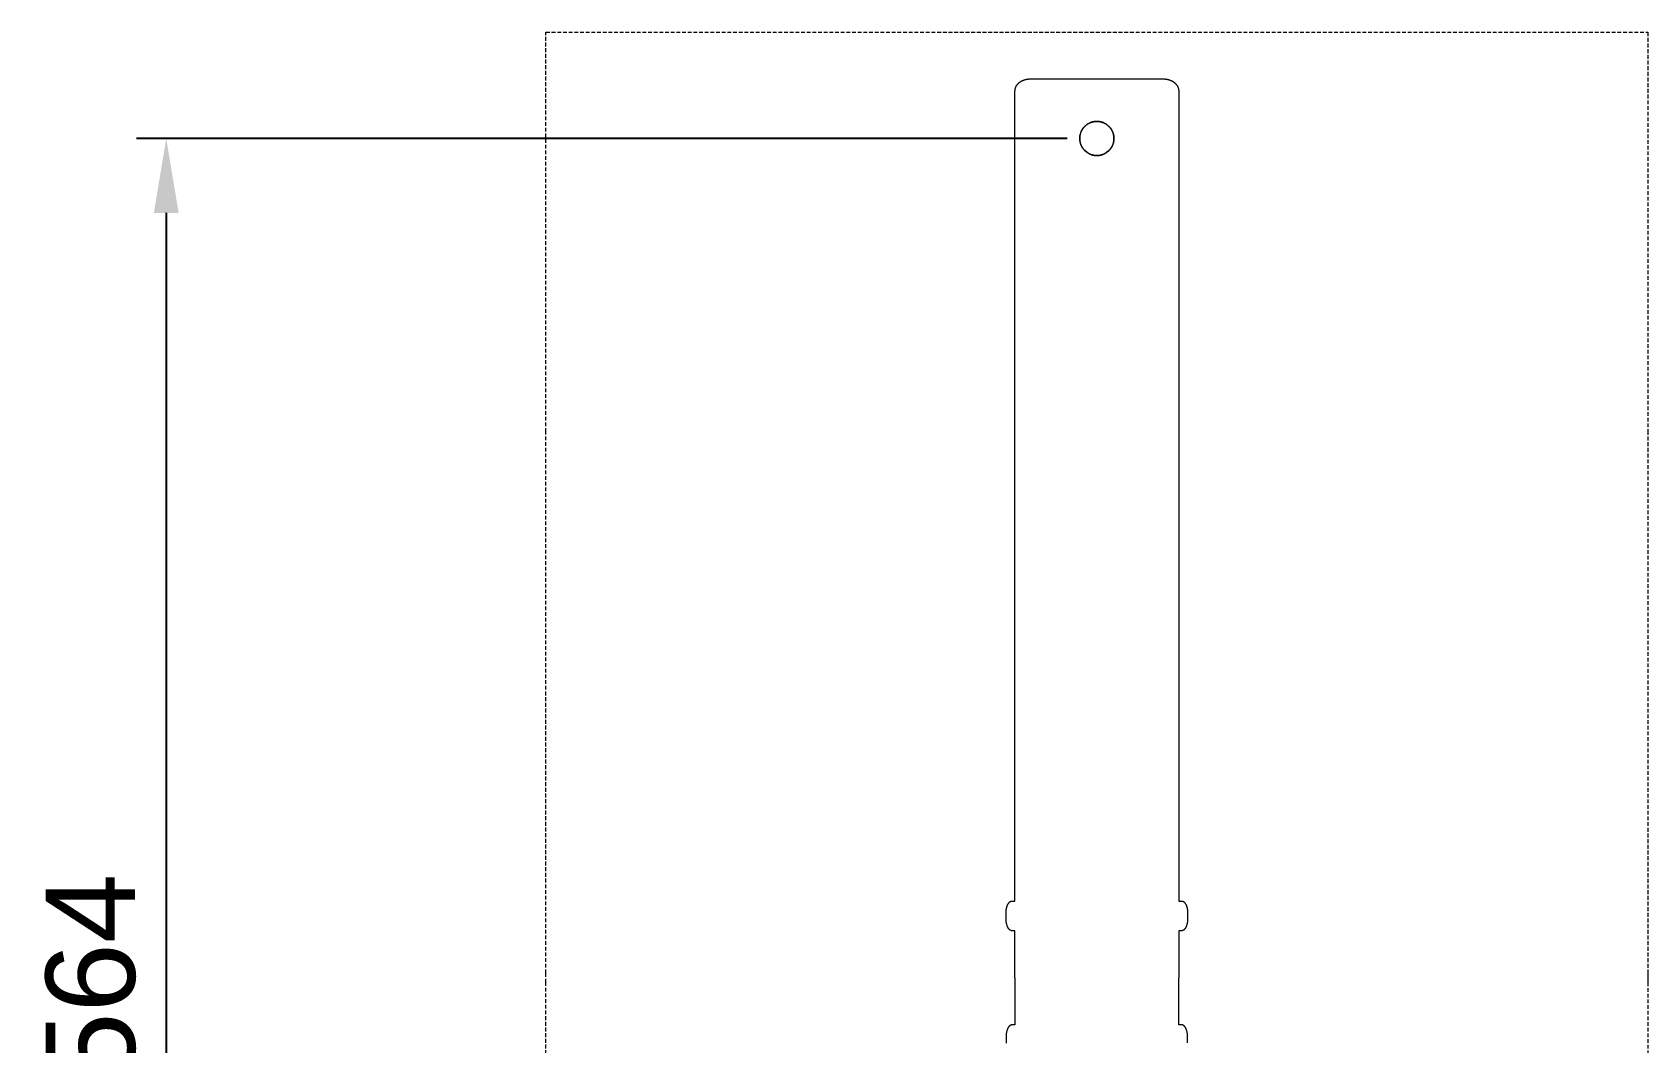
# Model space of a CAD drawing. Header units: millimetres. Extents: x -75 to 3710, y -20 to 2482.
# Drawn here: x -75 to 468, y 322 to 662 of the extents above; entities that cross this region are included whole.
import ezdxf

# ---------------------------------------------------------------- set-up
doc = ezdxf.new("R2010")
doc.units = ezdxf.units.MM
doc.linetypes.add('HIDDEN', pattern=[1.905, 1.27, -0.635])
for name, color, linetype, lineweight in [('ZANO_R', 7, 'Continuous', 0), ('ZANO_R_przerywana', 7, 'HIDDEN', 0), ('ZANO_W', 1, 'Continuous', 0)]:
    doc.layers.add(name, color=color, linetype=linetype, lineweight=lineweight)
doc.styles.add('Arial', font='arial.ttf')
doc.styles.get("Standard").update_dxf_attribs({"font": 'ARIALUNI.TTF'})
doc.dimstyles.new('pl i ang', dxfattribs={"dimtxt": 50, "dimasz": 50, "dimexe": 1.25, "dimexo": 0.625, "dimgap": 10, "dimtad": 1, "dimtoh": 1, "dimtxsty": 'Standard', "dimcen": 2.5, "dimclrd": 1, "dimclre": 1, "dimclrt": 1, "dimadec": 0, "dimazin": 0, "dimtfac": 1, "dimtmove": 0, "dimatfit": 3, "dimfxl": 1, "dimarcsym": 1})

# ---------------------------------------------------------------- blocks, each defined once
blk = doc.blocks.new('*D417')
at = {"layer": 'ZANO_W', "color": 1, "lineweight": -2}
for p, q in [((272.8, 626.23), (-39.86, 626.23)), ((-29.86, 601.23), (-29.86, 87.24)), ((272.8, 62.24), (-39.86, 62.24))]:
    blk.add_line(p, q, dxfattribs=at)
at = {"layer": 'ZANO_W', "color": 1}
for points in [[(-25.69, 601.23), (-34.02, 601.23), (-29.86, 626.23)], [(-34.02, 87.24), (-25.69, 87.24), (-29.86, 62.24)]]:
    blk.add_solid(points, dxfattribs=at)
at = {"layer": 'ZANO_W', "color": 1, "insert": (-55.17, 344.23), "char_height": 30, "attachment_point": 5, "rotation": 90, "style": 'Arial'}
blk.add_mtext('564', dxfattribs=at)

msp = doc.modelspace()

# ---------------------------------------------------------------- linework, layer by layer
at = {"layer": 'ZANO_R'}
for p, q in [((258.24, 645.84), (258.35, 645.88)), ((258.35, 645.88), (258.46, 645.92)), ((258.46, 645.92), (258.58, 645.96)), ((258.58, 645.96), (258.7, 645.99)), ((258.7, 645.99), (258.82, 646.02)), ((258.82, 646.02), (258.94, 646.05)), ((258.94, 646.05), (259.06, 646.08)), ((259.06, 646.08), (259.18, 646.11)), ((259.18, 646.11), (259.31, 646.13)), ((259.31, 646.13), (259.43, 646.15)), ((259.43, 646.15), (259.55, 646.17)), ((259.55, 646.17), (259.68, 646.18)), ((259.68, 646.18), (259.8, 646.2)), ((259.8, 646.2), (259.93, 646.21)), ((259.93, 646.21), (260.05, 646.22)), ((260.05, 646.22), (260.18, 646.22)), ((260.18, 646.22), (260.3, 646.22)), ((260.3, 646.22), (260.43, 646.23)), ((260.43, 646.23), (265.74, 646.23)), ((265.74, 646.23), (266.71, 646.23)), ((266.71, 646.23), (298.9, 646.23)), ((298.9, 646.23), (299.87, 646.23)), ((299.87, 646.23), (305.18, 646.23)), ((305.18, 646.23), (305.31, 646.22)), ((305.31, 646.22), (305.43, 646.22)), ((305.43, 646.22), (305.56, 646.22)), ((305.56, 646.22), (305.68, 646.21)), ((305.68, 646.21), (305.81, 646.2)), ((305.81, 646.2), (305.93, 646.18)), ((305.93, 646.18), (306.05, 646.17)), ((306.05, 646.17), (306.18, 646.15)), ((306.18, 646.15), (306.3, 646.13)), ((306.3, 646.13), (306.42, 646.11)), ((306.42, 646.11), (306.55, 646.08)), ((306.55, 646.08), (306.67, 646.05)), ((306.67, 646.05), (306.79, 646.02)), ((306.79, 646.02), (306.91, 645.99)), ((306.91, 645.99), (307.03, 645.96)), ((307.03, 645.96), (307.15, 645.92)), ((307.15, 645.92), (307.26, 645.88)), ((307.26, 645.88), (307.37, 645.84)), ((255.3, 642.23), (255.31, 642.32)), ((255.3, 611.23), (255.3, 642.23)), ((255.31, 642.42), (255.32, 642.52)), ((255.31, 642.32), (255.31, 642.42)), ((255.32, 642.52), (255.33, 642.62)), ((255.33, 642.62), (255.34, 642.72)), ((255.34, 642.72), (255.36, 642.82)), ((255.36, 642.82), (255.38, 642.91)), ((255.38, 642.91), (255.4, 643.01)), ((255.4, 643.01), (255.43, 643.11)), ((255.43, 643.11), (255.46, 643.21)), ((255.46, 643.21), (255.49, 643.3)), ((255.49, 643.3), (255.53, 643.4)), ((255.53, 643.4), (255.57, 643.5)), ((255.57, 643.5), (255.61, 643.59)), ((255.61, 643.59), (255.65, 643.68)), ((255.65, 643.68), (255.7, 643.77)), ((255.7, 643.77), (255.75, 643.87)), ((255.75, 643.87), (255.81, 643.96)), ((255.81, 643.96), (255.86, 644.05)), ((255.86, 644.05), (255.92, 644.13)), ((255.92, 644.13), (255.99, 644.22)), ((255.99, 644.22), (256.05, 644.3)), ((256.05, 644.3), (256.12, 644.39)), ((256.12, 644.39), (256.18, 644.47)), ((256.18, 644.47), (256.26, 644.55)), ((256.26, 644.55), (256.33, 644.63)), ((256.33, 644.63), (256.41, 644.7)), ((256.41, 644.7), (256.48, 644.78)), ((256.48, 644.78), (256.56, 644.85)), ((256.56, 644.85), (256.64, 644.92)), ((256.64, 644.92), (256.73, 644.99)), ((256.73, 644.99), (256.81, 645.06)), ((256.81, 645.06), (256.9, 645.13)), ((256.9, 645.13), (257, 645.2)), ((257, 645.2), (257.09, 645.26)), ((257.09, 645.26), (257.19, 645.33)), ((257.19, 645.33), (257.29, 645.39)), ((257.29, 645.39), (257.39, 645.45)), ((257.39, 645.45), (257.49, 645.51)), ((257.49, 645.51), (257.6, 645.56)), ((257.6, 645.56), (257.7, 645.61)), ((257.7, 645.61), (257.81, 645.66)), ((257.81, 645.66), (257.91, 645.71)), ((257.91, 645.71), (258.02, 645.76)), ((258.02, 645.76), (258.13, 645.8)), ((258.13, 645.8), (258.24, 645.84)), ((307.37, 645.84), (307.48, 645.8)), ((307.48, 645.8), (307.59, 645.76)), ((307.59, 645.76), (307.69, 645.71)), ((307.69, 645.71), (307.8, 645.66)), ((307.8, 645.66), (307.91, 645.61)), ((307.91, 645.61), (308.01, 645.56)), ((308.01, 645.56), (308.11, 645.51)), ((308.11, 645.51), (308.22, 645.45)), ((308.22, 645.45), (308.32, 645.39)), ((308.32, 645.39), (308.41, 645.33)), ((308.41, 645.33), (308.51, 645.26)), ((308.51, 645.26), (308.61, 645.2)), ((308.61, 645.2), (308.7, 645.13)), ((308.7, 645.13), (308.8, 645.06)), ((308.8, 645.06), (308.88, 644.99)), ((308.88, 644.99), (308.96, 644.92)), ((308.96, 644.92), (309.04, 644.85)), ((309.04, 644.85), (309.12, 644.78)), ((309.12, 644.78), (309.2, 644.7)), ((309.2, 644.7), (309.28, 644.63)), ((309.28, 644.63), (309.35, 644.55)), ((309.35, 644.55), (309.42, 644.47)), ((309.42, 644.47), (309.49, 644.39)), ((309.49, 644.39), (309.56, 644.3)), ((309.56, 644.3), (309.62, 644.22)), ((309.62, 644.22), (309.68, 644.13)), ((309.68, 644.13), (309.74, 644.05)), ((309.74, 644.05), (309.8, 643.96)), ((309.8, 643.96), (309.85, 643.87)), ((309.85, 643.87), (309.91, 643.77)), ((309.91, 643.77), (309.95, 643.68)), ((309.95, 643.68), (310, 643.59)), ((310, 643.59), (310.04, 643.5)), ((310.04, 643.5), (310.08, 643.4)), ((310.08, 643.4), (310.11, 643.3)), ((310.11, 643.3), (310.15, 643.21)), ((310.15, 643.21), (310.18, 643.11)), ((310.18, 643.11), (310.2, 643.01)), ((310.2, 643.01), (310.23, 642.91)), ((310.23, 642.91), (310.25, 642.82)), ((310.25, 642.82), (310.26, 642.72)), ((310.26, 642.72), (310.28, 642.62)), ((310.28, 642.62), (310.29, 642.52)), ((310.29, 642.52), (310.3, 642.42)), ((310.3, 642.42), (310.3, 642.32)), ((310.3, 642.32), (310.3, 642.23)), ((310.3, 642.23), (310.3, 611.23)), ((278.16, 629.62), (278.05, 629.46)), ((278.11, 629.54), (278.23, 629.71)), ((278.28, 629.78), (278.16, 629.62)), ((278.23, 629.71), (278.35, 629.86)), ((278.41, 629.93), (278.28, 629.78)), ((278.35, 629.86), (278.48, 630.01)), ((278.53, 630.08), (278.41, 629.93)), ((278.48, 630.01), (278.61, 630.16)), ((278.67, 630.22), (278.53, 630.08)), ((278.61, 630.16), (278.75, 630.3)), ((278.81, 630.36), (278.67, 630.22)), ((278.75, 630.3), (278.89, 630.44)), ((278.95, 630.49), (278.81, 630.36)), ((278.89, 630.44), (279.04, 630.57)), ((279.1, 630.62), (278.95, 630.49)), ((279.04, 630.57), (279.19, 630.7)), ((279.25, 630.75), (279.1, 630.62)), ((279.19, 630.7), (279.35, 630.82)), ((279.41, 630.87), (279.25, 630.75)), ((279.35, 630.82), (279.51, 630.94)), ((279.57, 630.98), (279.41, 630.87)), ((279.51, 630.94), (279.67, 631.05)), ((279.73, 631.09), (279.57, 630.98)), ((279.67, 631.05), (279.84, 631.15)), ((279.9, 631.19), (279.73, 631.09)), ((279.84, 631.15), (280.01, 631.25)), ((280.07, 631.29), (279.9, 631.19)), ((280.01, 631.25), (280.19, 631.35)), ((280.25, 631.38), (280.07, 631.29)), ((280.19, 631.35), (280.37, 631.43)), ((280.42, 631.46), (280.25, 631.38)), ((280.37, 631.43), (280.55, 631.52)), ((280.6, 631.54), (280.42, 631.46)), ((280.55, 631.52), (280.73, 631.59)), ((280.79, 631.61), (280.6, 631.54)), ((280.73, 631.59), (280.92, 631.66)), ((280.97, 631.68), (280.79, 631.61)), ((280.92, 631.66), (281.11, 631.72)), ((281.16, 631.74), (280.97, 631.68)), ((281.11, 631.72), (281.3, 631.78)), ((281.35, 631.79), (281.16, 631.74)), ((281.3, 631.78), (281.49, 631.82)), ((281.54, 631.83), (281.35, 631.79)), ((281.49, 631.82), (281.68, 631.87)), ((281.73, 631.87), (281.54, 631.83)), ((281.68, 631.87), (281.88, 631.9)), ((281.92, 631.91), (281.73, 631.87)), ((281.88, 631.9), (282.08, 631.93)), ((282.12, 631.93), (281.92, 631.91)), ((282.08, 631.93), (282.27, 631.95)), ((282.31, 631.95), (282.12, 631.93)), ((282.27, 631.95), (282.47, 631.97)), ((282.51, 631.97), (282.31, 631.95)), ((282.47, 631.97), (282.67, 631.97)), ((282.7, 631.98), (282.51, 631.97)), ((282.67, 631.97), (282.87, 631.98)), ((282.9, 631.98), (282.7, 631.98)), ((282.87, 631.98), (283.07, 631.97)), ((283.1, 631.97), (282.9, 631.98)), ((283.07, 631.97), (283.26, 631.96)), ((283.29, 631.95), (283.1, 631.97)), ((283.26, 631.96), (283.46, 631.94)), ((283.49, 631.93), (283.29, 631.95)), ((283.46, 631.94), (283.66, 631.91)), ((283.68, 631.91), (283.49, 631.93)), ((283.66, 631.91), (283.85, 631.88)), ((283.88, 631.87), (283.68, 631.91)), ((283.85, 631.88), (284.05, 631.84)), ((284.07, 631.84), (283.88, 631.87)), ((284.05, 631.84), (284.24, 631.79)), ((284.26, 631.79), (284.07, 631.84)), ((284.24, 631.79), (284.43, 631.74)), ((284.45, 631.74), (284.26, 631.79)), ((284.43, 631.74), (284.62, 631.68)), ((284.64, 631.68), (284.45, 631.74)), ((284.62, 631.68), (284.81, 631.61)), ((284.82, 631.61), (284.64, 631.68)), ((284.81, 631.61), (284.99, 631.54)), ((285, 631.54), (284.82, 631.61)), ((284.99, 631.54), (285.18, 631.46)), ((285.18, 631.46), (285, 631.54)), ((285.36, 631.38), (285.18, 631.46)), ((285.18, 631.46), (285.36, 631.38)), ((285.54, 631.29), (285.36, 631.38)), ((285.36, 631.38), (285.53, 631.29)), ((285.53, 631.29), (285.71, 631.19)), ((285.71, 631.19), (285.54, 631.29)), ((285.87, 631.09), (285.71, 631.19)), ((285.71, 631.19), (285.88, 631.09)), ((286.04, 630.98), (285.87, 631.09)), ((285.88, 631.09), (286.04, 630.98)), ((286.2, 630.87), (286.04, 630.98)), ((286.04, 630.98), (286.2, 630.86)), ((286.36, 630.75), (286.2, 630.87)), ((286.2, 630.86), (286.36, 630.74)), ((286.51, 630.62), (286.36, 630.75)), ((286.36, 630.74), (286.52, 630.62)), ((286.66, 630.5), (286.51, 630.62)), ((286.52, 630.62), (286.66, 630.49)), ((286.8, 630.36), (286.66, 630.5)), ((286.66, 630.49), (286.81, 630.35)), ((286.94, 630.22), (286.8, 630.36)), ((286.81, 630.35), (286.95, 630.21)), ((287.07, 630.08), (286.94, 630.22)), ((286.95, 630.21), (287.08, 630.07)), ((287.2, 629.93), (287.07, 630.08)), ((287.08, 630.07), (287.21, 629.92)), ((287.32, 629.78), (287.2, 629.93)), ((287.21, 629.92), (287.34, 629.76)), ((287.44, 629.62), (287.32, 629.78)), ((287.34, 629.76), (287.46, 629.6)), ((287.56, 629.46), (287.44, 629.62)), ((287.46, 629.6), (287.57, 629.44)), ((277.06, 626.52), (277.05, 626.32)), ((277.05, 626.19), (277.06, 626.39)), ((277.05, 626.32), (277.05, 626.13)), ((277.06, 625.99), (277.05, 626.19)), ((277.05, 626.13), (277.06, 625.93)), ((277.07, 626.72), (277.06, 626.52)), ((277.06, 626.39), (277.07, 626.59)), ((277.07, 625.79), (277.06, 625.99)), ((277.06, 625.93), (277.07, 625.74)), ((277.09, 626.91), (277.07, 626.72)), ((277.07, 626.59), (277.08, 626.79)), ((277.09, 625.6), (277.07, 625.79)), ((277.07, 625.74), (277.09, 625.54)), ((277.08, 626.79), (277.1, 626.98)), ((277.12, 627.11), (277.09, 626.91)), ((277.11, 625.4), (277.09, 625.6)), ((277.09, 625.54), (277.12, 625.35)), ((277.1, 626.98), (277.13, 627.18)), ((277.15, 625.2), (277.11, 625.4)), ((277.15, 627.3), (277.12, 627.11)), ((277.12, 625.35), (277.15, 625.15)), ((277.13, 627.18), (277.17, 627.37)), ((277.19, 627.49), (277.15, 627.3)), ((277.18, 625.01), (277.15, 625.2)), ((277.15, 625.15), (277.19, 624.96)), ((277.17, 627.37), (277.21, 627.57)), ((277.23, 624.82), (277.18, 625.01)), ((277.24, 627.68), (277.19, 627.49)), ((277.19, 624.96), (277.24, 624.77)), ((277.21, 627.57), (277.26, 627.76)), ((277.28, 624.62), (277.23, 624.82)), ((277.29, 627.87), (277.24, 627.68)), ((277.24, 624.77), (277.29, 624.58)), ((277.26, 627.76), (277.32, 627.95)), ((277.34, 624.43), (277.28, 624.62)), ((277.35, 628.06), (277.29, 627.87)), ((277.29, 624.58), (277.35, 624.39)), ((277.32, 627.95), (277.38, 628.14)), ((277.4, 624.25), (277.34, 624.43)), ((277.42, 628.24), (277.35, 628.06)), ((277.35, 624.39), (277.42, 624.21)), ((277.38, 628.14), (277.45, 628.32)), ((277.48, 624.06), (277.4, 624.25)), ((277.49, 628.43), (277.42, 628.24)), ((277.42, 624.21), (277.49, 624.03)), ((277.45, 628.32), (277.53, 628.51)), ((277.57, 628.61), (277.49, 628.43)), ((277.53, 628.51), (277.61, 628.69)), ((277.65, 628.78), (277.57, 628.61)), ((277.61, 628.69), (277.7, 628.87)), ((277.74, 628.96), (277.65, 628.78)), ((277.7, 628.87), (277.79, 629.04)), ((277.84, 629.13), (277.74, 628.96)), ((277.79, 629.04), (277.89, 629.21)), ((277.94, 629.3), (277.84, 629.13)), ((277.89, 629.21), (278, 629.38)), ((278.05, 629.46), (277.94, 629.3)), ((278, 629.38), (278.11, 629.54)), ((287.66, 629.3), (287.56, 629.46)), ((287.57, 629.44), (287.68, 629.27)), ((287.77, 629.13), (287.66, 629.3)), ((287.68, 629.27), (287.78, 629.1)), ((287.86, 628.96), (287.77, 629.13)), ((287.78, 629.1), (287.88, 628.93)), ((287.95, 628.78), (287.86, 628.96)), ((287.88, 628.93), (287.97, 628.75)), ((288.04, 628.61), (287.95, 628.78)), ((287.97, 628.75), (288.05, 628.57)), ((288.12, 628.43), (288.04, 628.61)), ((288.05, 628.57), (288.13, 628.39)), ((288.19, 628.24), (288.12, 628.43)), ((288.12, 624.03), (288.19, 624.21)), ((288.13, 628.39), (288.2, 628.2)), ((288.23, 624.31), (288.16, 624.13)), ((288.25, 628.06), (288.19, 628.24)), ((288.19, 624.21), (288.25, 624.39)), ((288.2, 628.2), (288.27, 628.02)), ((288.29, 624.5), (288.23, 624.31)), ((288.31, 627.87), (288.25, 628.06)), ((288.25, 624.39), (288.31, 624.58)), ((288.27, 628.02), (288.33, 627.83)), ((288.35, 624.69), (288.29, 624.5)), ((288.37, 627.68), (288.31, 627.87)), ((288.31, 624.58), (288.37, 624.77)), ((288.33, 627.83), (288.38, 627.64)), ((288.39, 624.88), (288.35, 624.69)), ((288.41, 627.49), (288.37, 627.68)), ((288.37, 624.77), (288.41, 624.96)), ((288.38, 627.64), (288.42, 627.44)), ((288.44, 625.08), (288.39, 624.88)), ((288.45, 627.3), (288.41, 627.49)), ((288.41, 624.96), (288.45, 625.15)), ((288.42, 627.44), (288.46, 627.25)), ((288.47, 625.27), (288.44, 625.08)), ((288.49, 627.11), (288.45, 627.3)), ((288.45, 625.15), (288.49, 625.35)), ((288.46, 627.25), (288.49, 627.05)), ((288.5, 625.47), (288.47, 625.27)), ((288.51, 626.91), (288.49, 627.11)), ((288.49, 627.05), (288.52, 626.86)), ((288.49, 625.35), (288.51, 625.54)), ((288.53, 625.67), (288.5, 625.47)), ((288.53, 626.72), (288.51, 626.91)), ((288.51, 625.54), (288.53, 625.74)), ((288.52, 626.86), (288.54, 626.66)), ((288.55, 626.52), (288.53, 626.72)), ((288.53, 625.74), (288.55, 625.93)), ((288.54, 625.86), (288.53, 625.67)), ((288.54, 626.66), (288.55, 626.46)), ((288.55, 626.06), (288.54, 625.86)), ((288.55, 626.32), (288.55, 626.52)), ((288.55, 626.46), (288.55, 626.26)), ((288.55, 626.13), (288.55, 626.32)), ((288.55, 626.26), (288.55, 626.06)), ((288.55, 625.93), (288.55, 626.13)), ((277.55, 623.88), (277.48, 624.06)), ((277.49, 624.03), (277.57, 623.84)), ((277.64, 623.7), (277.55, 623.88)), ((277.57, 623.84), (277.65, 623.67)), ((277.73, 623.52), (277.64, 623.7)), ((277.65, 623.67), (277.74, 623.49)), ((277.82, 623.35), (277.73, 623.52)), ((277.74, 623.49), (277.84, 623.32)), ((277.93, 623.18), (277.82, 623.35)), ((277.84, 623.32), (277.94, 623.15)), ((278.04, 623.01), (277.93, 623.18)), ((277.94, 623.15), (278.05, 622.99)), ((278.15, 622.85), (278.04, 623.01)), ((278.05, 622.99), (278.16, 622.83)), ((278.27, 622.69), (278.15, 622.85)), ((278.16, 622.83), (278.28, 622.67)), ((278.39, 622.54), (278.27, 622.69)), ((278.28, 622.67), (278.41, 622.52)), ((278.52, 622.39), (278.39, 622.54)), ((278.41, 622.52), (278.54, 622.37)), ((278.66, 622.24), (278.52, 622.39)), ((278.54, 622.37), (278.67, 622.23)), ((278.8, 622.1), (278.66, 622.24)), ((278.67, 622.23), (278.81, 622.09)), ((278.94, 621.96), (278.8, 622.1)), ((278.81, 622.09), (278.95, 621.96)), ((279.09, 621.83), (278.94, 621.96)), ((278.95, 621.96), (279.1, 621.83)), ((279.25, 621.71), (279.09, 621.83)), ((279.1, 621.83), (279.25, 621.7)), ((279.4, 621.59), (279.25, 621.71)), ((279.25, 621.7), (279.41, 621.59)), ((279.57, 621.47), (279.4, 621.59)), ((279.41, 621.59), (279.57, 621.47)), ((279.57, 621.47), (279.73, 621.36)), ((279.73, 621.37), (279.57, 621.47)), ((279.9, 621.26), (279.73, 621.37)), ((279.73, 621.36), (279.9, 621.26)), ((279.9, 621.26), (280.07, 621.17)), ((280.07, 621.16), (279.9, 621.26)), ((280.07, 621.17), (280.25, 621.08)), ((280.25, 621.07), (280.07, 621.16)), ((280.25, 621.08), (280.42, 620.99)), ((280.43, 620.99), (280.25, 621.07)), ((280.42, 620.99), (280.6, 620.91)), ((280.61, 620.91), (280.43, 620.99)), ((280.6, 620.91), (280.79, 620.84)), ((280.8, 620.84), (280.61, 620.91)), ((280.79, 620.84), (280.97, 620.78)), ((280.98, 620.77), (280.8, 620.84)), ((280.97, 620.78), (281.16, 620.72)), ((281.17, 620.71), (280.98, 620.77)), ((281.16, 620.72), (281.35, 620.66)), ((281.37, 620.66), (281.17, 620.71)), ((281.35, 620.66), (281.54, 620.62)), ((281.56, 620.61), (281.37, 620.66)), ((281.54, 620.62), (281.73, 620.58)), ((281.75, 620.57), (281.56, 620.61)), ((281.73, 620.58), (281.92, 620.54)), ((281.95, 620.54), (281.75, 620.57)), ((281.92, 620.54), (282.12, 620.52)), ((282.15, 620.51), (281.95, 620.54)), ((282.12, 620.52), (282.31, 620.5)), ((282.34, 620.49), (282.15, 620.51)), ((282.31, 620.5), (282.51, 620.48)), ((282.54, 620.48), (282.34, 620.49)), ((282.51, 620.48), (282.71, 620.48)), ((282.74, 620.48), (282.54, 620.48)), ((282.71, 620.48), (282.9, 620.48)), ((282.94, 620.48), (282.74, 620.48)), ((282.9, 620.48), (283.1, 620.48)), ((283.14, 620.49), (282.94, 620.48)), ((283.1, 620.48), (283.29, 620.5)), ((283.33, 620.5), (283.14, 620.49)), ((283.29, 620.5), (283.49, 620.52)), ((283.53, 620.52), (283.33, 620.5)), ((283.49, 620.52), (283.68, 620.54)), ((283.73, 620.55), (283.53, 620.52)), ((283.68, 620.54), (283.88, 620.58)), ((283.92, 620.59), (283.73, 620.55)), ((283.88, 620.58), (284.07, 620.62)), ((284.12, 620.63), (283.92, 620.59)), ((284.07, 620.62), (284.26, 620.66)), ((284.31, 620.68), (284.12, 620.63)), ((284.26, 620.66), (284.45, 620.72)), ((284.5, 620.73), (284.31, 620.68)), ((284.45, 620.72), (284.64, 620.78)), ((284.69, 620.79), (284.5, 620.73)), ((284.64, 620.78), (284.82, 620.84)), ((284.88, 620.86), (284.69, 620.79)), ((284.82, 620.84), (285, 620.91)), ((285.06, 620.94), (284.88, 620.86)), ((285, 620.91), (285.18, 620.99)), ((285.24, 621.02), (285.06, 620.94)), ((285.18, 620.99), (285.36, 621.08)), ((285.42, 621.11), (285.24, 621.02)), ((285.36, 621.08), (285.54, 621.17)), ((285.59, 621.2), (285.42, 621.11)), ((285.54, 621.17), (285.71, 621.26)), ((285.77, 621.3), (285.59, 621.2)), ((285.71, 621.26), (285.88, 621.37)), ((285.93, 621.4), (285.77, 621.3)), ((285.88, 621.37), (286.04, 621.47)), ((286.1, 621.51), (285.93, 621.4)), ((286.04, 621.47), (286.2, 621.59)), ((286.26, 621.63), (286.1, 621.51)), ((286.2, 621.59), (286.36, 621.7)), ((286.42, 621.75), (286.26, 621.63)), ((286.36, 621.7), (286.51, 621.83)), ((286.57, 621.88), (286.42, 621.75)), ((286.51, 621.83), (286.66, 621.96)), ((286.72, 622.01), (286.57, 621.88)), ((286.66, 621.96), (286.8, 622.09)), ((286.86, 622.15), (286.72, 622.01)), ((286.8, 622.09), (286.94, 622.23)), ((287, 622.29), (286.86, 622.15)), ((286.94, 622.23), (287.07, 622.37)), ((287.13, 622.44), (287, 622.29)), ((287.07, 622.37), (287.2, 622.52)), ((287.26, 622.59), (287.13, 622.44)), ((287.2, 622.52), (287.33, 622.67)), ((287.38, 622.75), (287.26, 622.59)), ((287.33, 622.67), (287.44, 622.83)), ((287.5, 622.91), (287.38, 622.75)), ((287.44, 622.83), (287.56, 622.99)), ((287.61, 623.07), (287.5, 622.91)), ((287.56, 622.99), (287.67, 623.16)), ((287.72, 623.24), (287.61, 623.07)), ((287.67, 623.16), (287.77, 623.32)), ((287.82, 623.41), (287.72, 623.24)), ((287.77, 623.32), (287.86, 623.49)), ((287.91, 623.58), (287.82, 623.41)), ((287.86, 623.49), (287.95, 623.67)), ((288, 623.76), (287.91, 623.58)), ((287.95, 623.67), (288.04, 623.85)), ((288.08, 623.94), (288, 623.76)), ((288.04, 623.85), (288.12, 624.03)), ((288.16, 624.13), (288.08, 623.94)), ((255.3, 370.03), (255.3, 611.23)), ((310.3, 611.23), (310.3, 370.03)), ((252.96, 369), (253, 369.07)), ((253, 369.07), (253.04, 369.14)), ((253.04, 369.14), (253.08, 369.2)), ((253.08, 369.2), (253.12, 369.26)), ((253.12, 369.26), (253.17, 369.32)), ((253.17, 369.32), (253.21, 369.38)), ((253.21, 369.38), (253.25, 369.44)), ((253.25, 369.44), (253.3, 369.49)), ((253.3, 369.49), (253.34, 369.54)), ((253.34, 369.54), (253.39, 369.59)), ((253.39, 369.59), (253.43, 369.63)), ((253.43, 369.63), (253.48, 369.67)), ((253.48, 369.67), (253.52, 369.71)), ((253.52, 369.71), (253.57, 369.75)), ((253.57, 369.75), (253.59, 369.77)), ((253.59, 369.77), (253.61, 369.79)), ((253.61, 369.79), (253.64, 369.8)), ((253.64, 369.8), (253.66, 369.82)), ((253.66, 369.82), (253.68, 369.84)), ((253.68, 369.84), (253.71, 369.85)), ((253.71, 369.85), (253.73, 369.86)), ((253.73, 369.86), (253.75, 369.88)), ((253.75, 369.88), (253.78, 369.89)), ((253.78, 369.89), (253.8, 369.9)), ((253.8, 369.9), (253.82, 369.92)), ((253.82, 369.92), (253.85, 369.93)), ((253.85, 369.93), (253.87, 369.94)), ((253.87, 369.94), (253.89, 369.95)), ((253.89, 369.95), (253.92, 369.96)), ((253.92, 369.96), (253.94, 369.97)), ((253.94, 369.97), (253.96, 369.97)), ((253.96, 369.97), (253.99, 369.98)), ((253.99, 369.98), (254.01, 369.99)), ((254.01, 369.99), (254.03, 370)), ((254.03, 370), (254.06, 370)), ((254.06, 370), (254.08, 370.01)), ((254.08, 370.01), (254.1, 370.01)), ((254.1, 370.01), (254.12, 370.02)), ((254.12, 370.02), (254.15, 370.02)), ((254.15, 370.02), (254.17, 370.02)), ((254.17, 370.02), (254.19, 370.03)), ((254.19, 370.03), (254.21, 370.03)), ((254.21, 370.03), (254.24, 370.03)), ((254.24, 370.03), (254.26, 370.03)), ((254.26, 370.03), (254.28, 370.03)), ((254.28, 370.03), (254.3, 370.03)), ((254.3, 370.03), (255.3, 370.03)), ((310.3, 370.03), (311.3, 370.03)), ((311.3, 370.03), (311.33, 370.03)), ((311.33, 370.03), (311.35, 370.03)), ((311.35, 370.03), (311.37, 370.03)), ((311.37, 370.03), (311.39, 370.03)), ((311.39, 370.03), (311.42, 370.03)), ((311.42, 370.03), (311.44, 370.02)), ((311.44, 370.02), (311.46, 370.02)), ((311.46, 370.02), (311.48, 370.02)), ((311.48, 370.02), (311.51, 370.01)), ((311.51, 370.01), (311.53, 370.01)), ((311.53, 370.01), (311.55, 370)), ((311.55, 370), (311.58, 370)), ((311.58, 370), (311.6, 369.99)), ((311.6, 369.99), (311.62, 369.98)), ((311.62, 369.98), (311.64, 369.97)), ((311.64, 369.97), (311.67, 369.97)), ((311.67, 369.97), (311.69, 369.96)), ((311.69, 369.96), (311.71, 369.95)), ((311.71, 369.95), (311.74, 369.94)), ((311.74, 369.94), (311.76, 369.93)), ((311.76, 369.93), (311.78, 369.92)), ((311.78, 369.92), (311.81, 369.9)), ((311.81, 369.9), (311.83, 369.89)), ((311.83, 369.89), (311.85, 369.88)), ((311.85, 369.88), (311.88, 369.86)), ((311.88, 369.86), (311.9, 369.85)), ((311.9, 369.85), (311.92, 369.84)), ((311.92, 369.84), (311.95, 369.82)), ((311.95, 369.82), (311.97, 369.8)), ((311.97, 369.8), (311.99, 369.79)), ((311.99, 369.79), (312.02, 369.77)), ((312.02, 369.77), (312.04, 369.75)), ((312.04, 369.75), (312.09, 369.71)), ((312.09, 369.71), (312.13, 369.67)), ((312.13, 369.67), (312.18, 369.63)), ((312.18, 369.63), (312.22, 369.59)), ((312.22, 369.59), (312.27, 369.54)), ((312.27, 369.54), (312.31, 369.49)), ((312.31, 369.49), (312.35, 369.44)), ((312.35, 369.44), (312.4, 369.38)), ((312.4, 369.38), (312.44, 369.32)), ((312.44, 369.32), (312.48, 369.26)), ((312.48, 369.26), (312.52, 369.2)), ((312.52, 369.2), (312.56, 369.14)), ((312.56, 369.14), (312.6, 369.07)), ((312.6, 369.07), (312.64, 369)), ((252.3, 366.03), (252.31, 366.21)), ((252.3, 364.03), (252.3, 366.03)), ((252.31, 363.85), (252.3, 364.03)), ((252.31, 366.39), (252.32, 366.58)), ((252.31, 366.21), (252.31, 366.39)), ((252.31, 363.67), (252.31, 363.85)), ((252.32, 363.49), (252.31, 363.67)), ((252.32, 366.58), (252.34, 366.76)), ((252.34, 366.76), (252.36, 366.95)), ((252.36, 366.95), (252.38, 367.13)), ((252.38, 367.13), (252.41, 367.32)), ((252.41, 367.32), (252.44, 367.5)), ((252.44, 367.5), (252.48, 367.69)), ((252.48, 367.69), (252.53, 367.87)), ((252.53, 367.87), (252.58, 368.05)), ((252.58, 368.05), (252.63, 368.22)), ((252.63, 368.22), (252.69, 368.39)), ((252.69, 368.39), (252.72, 368.47)), ((252.72, 368.47), (252.75, 368.55)), ((252.75, 368.55), (252.78, 368.63)), ((252.78, 368.63), (252.82, 368.71)), ((252.82, 368.71), (252.85, 368.79)), ((252.85, 368.79), (252.89, 368.86)), ((252.89, 368.86), (252.93, 368.93)), ((252.93, 368.93), (252.96, 369)), ((312.64, 369), (312.68, 368.93)), ((312.68, 368.93), (312.72, 368.86)), ((312.72, 368.86), (312.75, 368.79)), ((312.75, 368.79), (312.79, 368.71)), ((312.79, 368.71), (312.82, 368.63)), ((312.82, 368.63), (312.86, 368.55)), ((312.86, 368.55), (312.89, 368.47)), ((312.89, 368.47), (312.92, 368.39)), ((312.92, 368.39), (312.98, 368.22)), ((312.98, 368.22), (313.03, 368.05)), ((313.03, 368.05), (313.08, 367.87)), ((313.08, 367.87), (313.12, 367.69)), ((313.12, 367.69), (313.16, 367.5)), ((313.16, 367.5), (313.2, 367.32)), ((313.2, 367.32), (313.23, 367.13)), ((313.23, 367.13), (313.25, 366.95)), ((313.25, 366.95), (313.27, 366.76)), ((313.27, 366.76), (313.29, 366.58)), ((313.29, 366.58), (313.3, 366.39)), ((313.3, 363.67), (313.29, 363.49)), ((313.3, 366.39), (313.3, 366.21)), ((313.3, 366.21), (313.3, 366.03)), ((313.3, 366.03), (313.3, 364.03)), ((313.3, 364.03), (313.3, 363.85)), ((313.3, 363.85), (313.3, 363.67)), ((252.34, 363.3), (252.32, 363.49)), ((252.36, 363.12), (252.34, 363.3)), ((252.38, 362.93), (252.36, 363.12)), ((252.41, 362.75), (252.38, 362.93)), ((252.44, 362.56), (252.41, 362.75)), ((252.48, 362.38), (252.44, 362.56)), ((252.53, 362.2), (252.48, 362.38)), ((252.58, 362.02), (252.53, 362.2)), ((252.63, 361.84), (252.58, 362.02)), ((252.69, 361.67), (252.63, 361.84)), ((252.72, 361.59), (252.69, 361.67)), ((252.75, 361.51), (252.72, 361.59)), ((252.78, 361.43), (252.75, 361.51)), ((252.82, 361.35), (252.78, 361.43)), ((252.85, 361.28), (252.82, 361.35)), ((252.89, 361.2), (252.85, 361.28)), ((252.93, 361.13), (252.89, 361.2)), ((252.96, 361.06), (252.93, 361.13)), ((253, 360.99), (252.96, 361.06)), ((253.04, 360.93), (253, 360.99)), ((253.08, 360.86), (253.04, 360.93)), ((253.12, 360.8), (253.08, 360.86)), ((253.17, 360.74), (253.12, 360.8)), ((253.21, 360.68), (253.17, 360.74)), ((253.25, 360.63), (253.21, 360.68)), ((253.3, 360.58), (253.25, 360.63)), ((253.34, 360.53), (253.3, 360.58)), ((253.39, 360.48), (253.34, 360.53)), ((253.43, 360.43), (253.39, 360.48)), ((253.48, 360.39), (253.43, 360.43)), ((253.52, 360.35), (253.48, 360.39)), ((253.57, 360.31), (253.52, 360.35)), ((253.59, 360.3), (253.57, 360.31)), ((253.61, 360.28), (253.59, 360.3)), ((253.64, 360.26), (253.61, 360.28)), ((253.66, 360.25), (253.64, 360.26)), ((253.68, 360.23), (253.66, 360.25)), ((253.71, 360.21), (253.68, 360.23)), ((253.73, 360.2), (253.71, 360.21)), ((253.75, 360.19), (253.73, 360.2)), ((253.78, 360.17), (253.75, 360.19)), ((253.8, 360.16), (253.78, 360.17)), ((253.82, 360.15), (253.8, 360.16)), ((253.85, 360.14), (253.82, 360.15)), ((253.87, 360.13), (253.85, 360.14)), ((253.89, 360.12), (253.87, 360.13)), ((253.92, 360.11), (253.89, 360.12)), ((253.94, 360.1), (253.92, 360.11)), ((253.96, 360.09), (253.94, 360.1)), ((253.99, 360.08), (253.96, 360.09)), ((254.01, 360.08), (253.99, 360.08)), ((254.03, 360.07), (254.01, 360.08)), ((254.06, 360.06), (254.03, 360.07)), ((254.08, 360.06), (254.06, 360.06)), ((254.1, 360.05), (254.08, 360.06)), ((254.12, 360.05), (254.1, 360.05)), ((254.15, 360.04), (254.12, 360.05)), ((254.17, 360.04), (254.15, 360.04)), ((254.19, 360.04), (254.17, 360.04)), ((254.21, 360.04), (254.19, 360.04)), ((254.24, 360.03), (254.21, 360.04)), ((254.26, 360.03), (254.24, 360.03)), ((254.28, 360.03), (254.26, 360.03)), ((254.3, 360.03), (254.28, 360.03)), ((255.3, 360.03), (254.3, 360.03)), ((255.3, 344.23), (255.3, 360.03)), ((311.3, 360.03), (310.3, 360.03)), ((310.3, 360.03), (310.3, 344.23)), ((311.33, 360.03), (311.3, 360.03)), ((311.35, 360.03), (311.33, 360.03)), ((311.37, 360.03), (311.35, 360.03)), ((311.39, 360.04), (311.37, 360.03)), ((311.42, 360.04), (311.39, 360.04)), ((311.44, 360.04), (311.42, 360.04)), ((311.46, 360.04), (311.44, 360.04)), ((311.48, 360.05), (311.46, 360.04)), ((311.51, 360.05), (311.48, 360.05)), ((311.53, 360.06), (311.51, 360.05)), ((311.55, 360.06), (311.53, 360.06)), ((311.58, 360.07), (311.55, 360.06)), ((311.6, 360.08), (311.58, 360.07)), ((311.62, 360.08), (311.6, 360.08)), ((311.64, 360.09), (311.62, 360.08)), ((311.67, 360.1), (311.64, 360.09)), ((311.69, 360.11), (311.67, 360.1)), ((311.71, 360.12), (311.69, 360.11)), ((311.74, 360.13), (311.71, 360.12)), ((311.76, 360.14), (311.74, 360.13)), ((311.78, 360.15), (311.76, 360.14)), ((311.81, 360.16), (311.78, 360.15)), ((311.83, 360.17), (311.81, 360.16)), ((311.85, 360.19), (311.83, 360.17)), ((311.88, 360.2), (311.85, 360.19)), ((311.9, 360.21), (311.88, 360.2)), ((311.92, 360.23), (311.9, 360.21)), ((311.95, 360.25), (311.92, 360.23)), ((311.97, 360.26), (311.95, 360.25)), ((311.99, 360.28), (311.97, 360.26)), ((312.02, 360.3), (311.99, 360.28)), ((312.04, 360.31), (312.02, 360.3)), ((312.09, 360.35), (312.04, 360.31)), ((312.13, 360.39), (312.09, 360.35)), ((312.18, 360.43), (312.13, 360.39)), ((312.22, 360.48), (312.18, 360.43)), ((312.27, 360.53), (312.22, 360.48)), ((312.31, 360.58), (312.27, 360.53)), ((312.35, 360.63), (312.31, 360.58)), ((312.4, 360.68), (312.35, 360.63)), ((312.44, 360.74), (312.4, 360.68)), ((312.48, 360.8), (312.44, 360.74)), ((312.52, 360.86), (312.48, 360.8)), ((312.56, 360.93), (312.52, 360.86)), ((312.6, 360.99), (312.56, 360.93)), ((312.64, 361.06), (312.6, 360.99)), ((312.68, 361.13), (312.64, 361.06)), ((312.72, 361.2), (312.68, 361.13)), ((312.75, 361.28), (312.72, 361.2)), ((312.79, 361.35), (312.75, 361.28)), ((312.82, 361.43), (312.79, 361.35)), ((312.86, 361.51), (312.82, 361.43)), ((312.89, 361.59), (312.86, 361.51)), ((312.92, 361.67), (312.89, 361.59)), ((312.98, 361.84), (312.92, 361.67)), ((313.03, 362.02), (312.98, 361.84)), ((313.08, 362.2), (313.03, 362.02)), ((313.12, 362.38), (313.08, 362.2)), ((313.16, 362.56), (313.12, 362.38)), ((313.2, 362.75), (313.16, 362.56)), ((313.23, 362.93), (313.2, 362.75)), ((313.25, 363.12), (313.23, 362.93)), ((313.27, 363.3), (313.25, 363.12)), ((313.29, 363.49), (313.27, 363.3)), ((255.3, 344.23), (255.3, 328.43)), ((310.3, 328.43), (310.3, 344.23)), ((467.88, 345.79), (467.88, 342.67)), ((252.41, 325.72), (252.38, 325.53)), ((252.44, 325.9), (252.41, 325.72)), ((252.48, 326.09), (252.44, 325.9)), ((252.53, 326.27), (252.48, 326.09)), ((252.58, 326.45), (252.53, 326.27)), ((252.63, 326.62), (252.58, 326.45)), ((252.69, 326.79), (252.63, 326.62)), ((252.72, 326.87), (252.69, 326.79)), ((252.75, 326.95), (252.72, 326.87)), ((252.78, 327.03), (252.75, 326.95)), ((252.82, 327.11), (252.78, 327.03)), ((252.85, 327.19), (252.82, 327.11)), ((252.89, 327.26), (252.85, 327.19)), ((252.93, 327.33), (252.89, 327.26)), ((252.96, 327.4), (252.93, 327.33)), ((253, 327.47), (252.96, 327.4)), ((253.04, 327.54), (253, 327.47)), ((253.08, 327.6), (253.04, 327.54)), ((253.12, 327.66), (253.08, 327.6)), ((253.17, 327.72), (253.12, 327.66)), ((253.21, 327.78), (253.17, 327.72)), ((253.25, 327.83), (253.21, 327.78)), ((253.3, 327.89), (253.25, 327.83)), ((253.34, 327.94), (253.3, 327.89)), ((253.39, 327.98), (253.34, 327.94)), ((253.43, 328.03), (253.39, 327.98)), ((253.48, 328.07), (253.43, 328.03)), ((253.52, 328.11), (253.48, 328.07)), ((253.57, 328.15), (253.52, 328.11)), ((253.59, 328.17), (253.57, 328.15)), ((253.61, 328.19), (253.59, 328.17)), ((253.64, 328.2), (253.61, 328.19)), ((253.66, 328.22), (253.64, 328.2)), ((253.68, 328.23), (253.66, 328.22)), ((253.71, 328.25), (253.68, 328.23)), ((253.73, 328.26), (253.71, 328.25)), ((253.75, 328.28), (253.73, 328.26)), ((253.78, 328.29), (253.75, 328.28)), ((253.8, 328.3), (253.78, 328.29)), ((253.82, 328.31), (253.8, 328.3)), ((253.85, 328.33), (253.82, 328.31)), ((253.87, 328.34), (253.85, 328.33)), ((253.89, 328.35), (253.87, 328.34)), ((253.92, 328.36), (253.89, 328.35)), ((253.94, 328.36), (253.92, 328.36)), ((253.96, 328.37), (253.94, 328.36)), ((253.99, 328.38), (253.96, 328.37)), ((254.01, 328.39), (253.99, 328.38)), ((254.03, 328.39), (254.01, 328.39)), ((254.06, 328.4), (254.03, 328.39)), ((254.08, 328.41), (254.06, 328.4)), ((254.1, 328.41), (254.08, 328.41)), ((254.12, 328.42), (254.1, 328.41)), ((254.15, 328.42), (254.12, 328.42)), ((254.17, 328.42), (254.15, 328.42)), ((254.19, 328.43), (254.17, 328.42)), ((254.21, 328.43), (254.19, 328.43)), ((254.24, 328.43), (254.21, 328.43)), ((254.26, 328.43), (254.24, 328.43)), ((254.28, 328.43), (254.26, 328.43)), ((254.3, 328.43), (254.28, 328.43)), ((255.3, 328.43), (254.3, 328.43)), ((311.3, 328.43), (310.3, 328.43)), ((311.33, 328.43), (311.3, 328.43)), ((311.35, 328.43), (311.33, 328.43)), ((311.37, 328.43), (311.35, 328.43)), ((311.39, 328.43), (311.37, 328.43)), ((311.42, 328.43), (311.39, 328.43)), ((311.44, 328.42), (311.42, 328.43)), ((311.46, 328.42), (311.44, 328.42)), ((311.48, 328.42), (311.46, 328.42)), ((311.51, 328.41), (311.48, 328.42)), ((311.53, 328.41), (311.51, 328.41)), ((311.55, 328.4), (311.53, 328.41)), ((311.58, 328.39), (311.55, 328.4)), ((311.6, 328.39), (311.58, 328.39)), ((311.62, 328.38), (311.6, 328.39)), ((311.64, 328.37), (311.62, 328.38)), ((311.67, 328.36), (311.64, 328.37)), ((311.69, 328.36), (311.67, 328.36)), ((311.71, 328.35), (311.69, 328.36)), ((311.74, 328.34), (311.71, 328.35)), ((311.76, 328.33), (311.74, 328.34)), ((311.78, 328.31), (311.76, 328.33)), ((311.81, 328.3), (311.78, 328.31)), ((311.83, 328.29), (311.81, 328.3)), ((311.85, 328.28), (311.83, 328.29)), ((311.88, 328.26), (311.85, 328.28)), ((311.9, 328.25), (311.88, 328.26)), ((311.92, 328.23), (311.9, 328.25)), ((311.95, 328.22), (311.92, 328.23)), ((311.97, 328.2), (311.95, 328.22)), ((311.99, 328.19), (311.97, 328.2)), ((312.02, 328.17), (311.99, 328.19)), ((312.04, 328.15), (312.02, 328.17)), ((312.09, 328.11), (312.04, 328.15)), ((312.13, 328.07), (312.09, 328.11)), ((312.18, 328.03), (312.13, 328.07)), ((312.22, 327.98), (312.18, 328.03)), ((312.27, 327.94), (312.22, 327.98)), ((312.31, 327.89), (312.27, 327.94)), ((312.35, 327.83), (312.31, 327.89)), ((312.4, 327.78), (312.35, 327.83)), ((312.44, 327.72), (312.4, 327.78)), ((312.48, 327.66), (312.44, 327.72)), ((312.52, 327.6), (312.48, 327.66)), ((312.56, 327.54), (312.52, 327.6)), ((312.6, 327.47), (312.56, 327.54)), ((312.64, 327.4), (312.6, 327.47)), ((312.68, 327.33), (312.64, 327.4)), ((312.72, 327.26), (312.68, 327.33)), ((312.75, 327.19), (312.72, 327.26)), ((312.79, 327.11), (312.75, 327.19)), ((312.82, 327.03), (312.79, 327.11)), ((312.86, 326.95), (312.82, 327.03)), ((312.89, 326.87), (312.86, 326.95)), ((312.92, 326.79), (312.89, 326.87)), ((312.98, 326.62), (312.92, 326.79)), ((313.03, 326.45), (312.98, 326.62)), ((313.08, 326.27), (313.03, 326.45)), ((313.12, 326.09), (313.08, 326.27)), ((313.16, 325.9), (313.12, 326.09)), ((313.2, 325.72), (313.16, 325.9)), ((313.23, 325.53), (313.2, 325.72)), ((252.31, 324.61), (252.3, 324.43)), ((252.3, 324.43), (252.3, 322.43)), ((252.3, 322.43), (252.31, 322.25)), ((252.32, 324.97), (252.31, 324.79)), ((252.31, 324.79), (252.31, 324.61)), ((252.34, 325.16), (252.32, 324.97)), ((252.36, 325.35), (252.34, 325.16)), ((252.38, 325.53), (252.36, 325.35)), ((313.25, 325.35), (313.23, 325.53)), ((313.27, 325.16), (313.25, 325.35)), ((313.29, 324.97), (313.27, 325.16)), ((313.3, 324.79), (313.29, 324.97)), ((313.3, 324.61), (313.3, 324.79)), ((313.3, 324.43), (313.3, 324.61)), ((313.3, 322.43), (313.3, 324.43))]:
    msp.add_line(p, q, dxfattribs=at)
msp.add_circle((282.8, 626.23), 5.75, dxfattribs=at)
at = {"layer": 'ZANO_R_przerywana'}
for p, q in [((97.73, 527.62), (97.73, 661.9)), ((97.73, 661.9), (377.73, 661.9)), ((377.73, 661.9), (467.88, 661.9)), ((467.88, 661.9), (467.88, 527.62)), ((97.73, 345.79), (97.73, 527.95)), ((467.88, 527.95), (467.88, 345.79)), ((97.73, 342.67), (97.73, 345.79)), ((97.73, 160.51), (97.73, 342.67)), ((467.88, 342.67), (467.88, 160.51))]:
    msp.add_line(p, q, dxfattribs=at)

# ---------------------------------------------------------------- dimensions: what is measured, and where the dimension line sits
at = {"layer": 'ZANO_W'}
dim = msp.add_linear_dim(base=(-29.86, 62.24), p1=(282.8, 626.23), p2=(282.8, 62.24), angle=90, dimstyle='pl i ang', override={"dimtxt": 30, "dimasz": 25, "dimexe": 10, "dimexo": 10, "dimtoh": 0, "dimdec": 0, "dimtxsty": 'Arial', "dimtdec": 0, "dimtmove": 1}, dxfattribs=at)
dim.commit()
dim.dimension.update_dxf_attribs({"geometry": '*D417', "text_midpoint": (-55.17, 344.23)})

doc.saveas('drawing.dxf')
